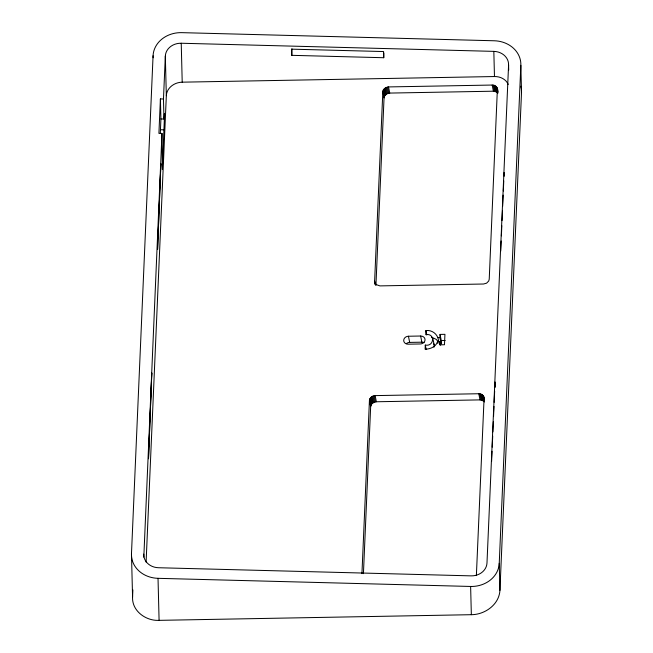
<?xml version="1.0" encoding="UTF-8"?>
<svg xmlns="http://www.w3.org/2000/svg" width="653" height="653" viewBox="0 0 653 653"><rect width="100%" height="100%" fill="white"/><g stroke="black" fill="none" stroke-linecap="round" stroke-linejoin="round"><path stroke-width="0.98" d="M383.817 53.064L383.735 57.725L291.793 55.334L291.915 48.812M160.409 98.921L158.916 133.359L161.977 133.432L162.344 169.6L164.515 115.165L164.393 113.704L163.976 119.026L160.916 118.952L160.409 98.921L163.47 98.995L163.976 119.026M131.473 553.777L153.071 55.774A27.606 23.851 -1.4 0 1 181.689 32.65L494.297 40.772A27.606 23.851 -1.4 0 1 520.841 65.333L521.527 92.359L499.929 590.361C499.161 604.621 484.893 614.677 471.344 614.693L159.087 620.35C146.019 621.117 131.8 610.996 132.567 597.005L131.473 553.777A27.606 23.851 -1.4 0 0 158.026 578.329L470.625 586.459A27.606 23.851 -1.4 0 0 499.243 563.335L520.841 65.333M132.567 597.005L132.877 589.879M160.295 133.13L160.916 118.952M143.815 557.14L161.977 133.432M163.47 98.995L165.331 56.093A15.337 13.248 -1.4 0 1 181.232 43.245L493.831 51.375A15.337 13.248 -1.4 0 1 508.581 65.014L508.711 70.116M146.101 562.127L166.335 95.697L165.331 56.093M361.942 573.612L369.435 400.477L369.933 398.64L372.047 396.469L375.132 395.612L478.796 393.735C481.408 393.596 484.216 395.612 484.077 398.403L476.372 575.611M375.312 284.798L374.626 281.223L382.821 91.787L383.319 89.959L385.433 87.78L388.519 86.922L492.182 85.045C495.709 84.784 498.019 88.155 497.921 91.428M363.427 573.66L370.659 406.631L371.696 403.97L374.234 402.166L376.348 401.766L480.012 399.889L482.102 400.216L484.485 401.921M375.932 285.345L384.046 97.95L384.544 96.113L386.658 93.942L389.743 93.077L493.399 91.2L496.419 91.951L497.872 93.24L496.655 87.086M438.555 342.001C438.8 335.128 432.768 329.724 425.927 330.54L425.748 334.671C435.363 332.842 434.384 346.857 425.299 345.086L425.119 349.216C430.147 349.175 435.869 346.865 437.51 341.707L439.738 341.674L440.44 345.192M439.738 341.674L439.608 344.825L444.481 344.743L444.938 334.32L440.057 334.409L439.918 337.568L441.142 343.723L439.649 343.747M441.142 343.723L441.273 340.564L440.057 334.409M508.581 65.014L486.983 563.017A15.337 13.248 -1.4 0 1 471.082 575.864L158.483 567.735A15.337 13.248 -1.4 0 1 143.733 554.095M491.603 461.426L492.044 451.239M492.215 447.166L492.705 435.959M492.884 431.886L493.325 421.691M493.546 416.598L493.986 406.411M494.166 402.338L494.648 391.131M494.827 387.058L495.047 381.964L495.178 387.253M500.72 251.144L501.161 240.957M501.382 235.864L501.822 225.677M502.043 220.575L502.484 210.388M502.663 206.315L503.153 195.108M503.324 191.035L503.765 180.848M503.994 175.747L504.124 172.694L504.214 176.22M433.976 347.208L434.09 344.596L432.866 338.442M508.263 84.441A15.362 13.182 -11.2 0 0 494.468 76.54L182.211 82.172L181.232 43.245M408.443 336.238L420.646 336.017A4.604 3.951 -11.2 0 1 425.046 339.911A4.604 3.951 -11.2 0 1 420.303 343.968L408.101 344.188A4.604 3.951 -11.2 0 1 403.701 340.295A4.604 3.951 -11.2 0 1 408.443 336.238L409.668 342.401L421.862 342.18A4.604 3.951 -11.2 0 1 424.124 342.67M437.69 337.609L439.918 337.568M441.273 340.564L445.175 340.491M160.483 129.735L164.254 129.833M431.445 337.095L436.228 339.38L437.877 341.25M433.543 343.388L434.09 344.596M374.691 282.145L376.087 284.561L379.907 285.892L483.538 284.014L486.616 283.157L488.738 280.978L489.228 279.149L497.398 88.784M497.129 87.894L497.986 92.351M496.002 86.376L497.227 92.53M495.194 85.796L496.419 91.951M494.272 85.372L495.488 91.526M493.252 85.119L494.468 91.273M492.182 85.045L493.399 91.2M483.742 396.583L484.265 399.22M483.269 395.767L484.134 400.167M482.616 395.057L483.832 401.211M481.808 394.477L483.032 400.64M480.877 394.053L482.102 400.216M479.865 393.8L481.081 399.963M478.796 393.735L480.012 399.889M388.519 86.922L389.743 93.077M387.449 87.037L388.666 93.191M437.51 341.707L437.861 343.47M386.405 87.322L387.621 93.477M385.433 87.78L386.658 93.942M384.576 88.392L385.801 94.546M383.866 89.126L385.082 95.281M383.319 89.959L384.544 96.113M382.968 90.857L384.193 97.011M382.821 91.787L384.046 97.95M425.927 330.54L426.801 334.94M425.299 345.086L426.164 349.486M420.646 336.017L421.862 342.18M374.626 281.223L375.32 284.741M375.132 395.612L376.348 401.766M374.055 395.718L375.279 401.873M373.018 396.012L374.234 402.166M372.047 396.469L373.263 402.623M371.19 397.073L372.406 403.228M370.48 397.808L371.696 403.97M369.933 398.64L371.149 404.803M369.582 399.546L370.798 405.701M369.435 400.477L370.659 406.631M520.857 86.204L521.282 88.49M521.42 89.249L521.527 92.359M493.831 51.375L494.468 76.523M499.243 563.335L499.929 590.361M470.625 586.459L471.344 614.693M383.735 57.725L383.58 51.546L291.638 49.163L291.793 55.334M153.071 55.774L153.129 57.782M158.026 578.329L159.087 620.35M166.311 95.697A15.362 13.182 -11.2 0 1 182.211 82.188M406.378 343.617A4.604 3.951 -11.2 0 1 409.668 342.401M151.798 373.034L148.509 458.684L151.798 373.034M160.875 163.772L157.585 249.413L160.875 163.772"/></g></svg>
